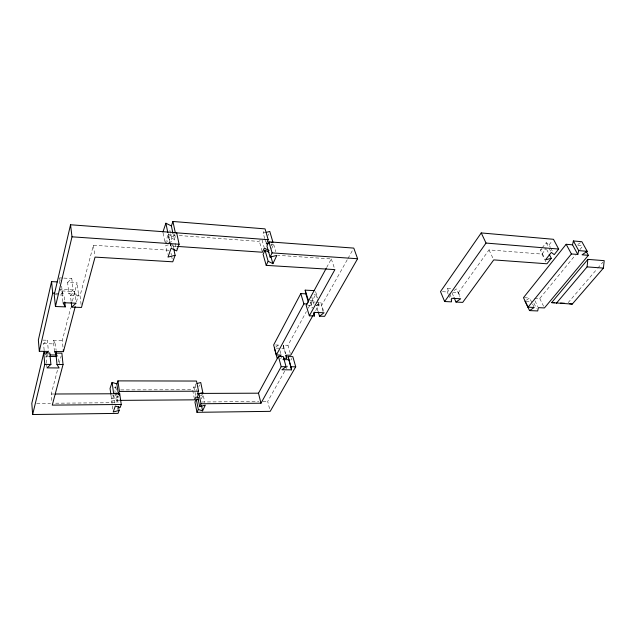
<?xml version="1.0" encoding="UTF-8"?>
<svg xmlns="http://www.w3.org/2000/svg" width="636" height="636" viewBox="0 0 636 636"><rect width="100%" height="100%" fill="white"/><g stroke="black" fill="none" stroke-linecap="round" stroke-linejoin="round"><path stroke-width="0.48" stroke-dasharray="3.18 2.39" d="M448.038 293.76L447.275 291.956L447.434 288.386L451.934 288.633M62.956 347.025L62.28 340.538L70.676 307.848M72.401 301.114L77.091 282.845L67.591 282.392L68.887 293.832L78.474 294.245L77.091 282.845M51.842 400.489L51.246 394.018L57.677 369.325M59.156 363.633L61.136 356.033M76.471 301.901L78.474 294.245M81.106 304.549L80.041 295.812L93.397 245.242L169.43 250.274M117.048 395.52L117.318 397.428L111.491 398.947L112.667 395.52M165.145 243.35L168.198 234.501L173.747 237.188L174.995 233.627M114.186 387.356L115.839 386.927L114.806 389.908L115.076 391.816M169.892 242.221L168.357 234.74L169.263 232.116M112.818 409.059L111.753 401.26L113.828 395.274L118.646 396.753L119.202 400.648M166.282 243.803L168.739 236.727L174.288 239.406L174.884 242.284M119.25 400.378L116.277 400.394L117.318 397.428M176.577 246.363L170.655 245.957L171.577 243.342M111.753 401.26L117.588 399.734L116.547 402.691L54.465 403.208M171.41 247.539L172.73 243.811M174.288 239.406L175.767 235.225M194.417 398.915L192.589 389.741L193.885 386.871L196.413 387.729M262.183 251.331L259.401 241.449L260.148 239.796M264.703 238.516L263.161 233.11L263.924 231.425M198.853 386.648L199.609 384.995M267.883 235.63L268.646 233.961M271.397 245.568L272.176 243.898M201.27 398.947L203.186 394.853L204.736 402.342M271.699 248.517L273.647 244.359L270.769 245.083M326.65 267.525L331.308 258.939L277.932 255.354M290.262 353.409L287.973 345.253L306.385 311.584M308.269 308.126L315.83 294.317L314.168 294.237M315.695 310.535L319.041 304.525L318.167 301.734M269.529 408.646L267.7 401.451L285.596 369.572M286.081 368.705L288.498 364.396M290.914 360.095L291.884 358.37M323.104 311.624L321.307 305.948L347.479 259.329M347.964 258.462L352.813 249.829M452.713 292.25L458.453 292.552L489.005 249.916L541.928 254.074L546.205 248.589L540.441 250.075L544.647 258.192M540.441 250.075L541.594 248.596M542.166 247.857L546.189 242.666L549.091 244.9L550.379 247.332M549.091 244.9L552.374 240.694M534.558 298.252L539.765 298.523L575.524 254.917M579.921 249.558L582.425 246.498M568.139 302.656L597.117 268.901M597.76 268.154L602.912 262.151M67.591 282.392L71.773 278.489L73.116 289.937L68.887 293.832M71.113 301.257L70.437 295.406L74.682 291.503L75.954 302.235M44.146 350.197L43.566 343.671L47.39 340.228L48.423 351.422M44.568 354.856L45.848 353.711M46.555 363.108L45.959 356.446L47.891 354.729M317.921 310.956L316.283 305.733L320.775 302.315L323.804 311.879M275.746 347.089L278.441 345.054L278.942 346.874M280.524 358.545L281.891 357.519M454.096 290.541L456.433 288.879L459.923 296.964M580.398 242.698L576.757 245.194L583.053 245.735M526.521 300.081L529.621 297.998L532.141 303.157M200.388 395.592L202.256 395.099M263.161 233.11L265.053 232.641M168.667 242.475L172.189 241.593L170.647 234.112M168.317 244.908L165.67 245.568L167.403 254.209M36.729 403.351L50.522 403.24M201.835 401.992L258.852 401.523M262.787 401.491L267.7 401.451M51.246 394.018L54.227 394.002M120.713 389.9L192.589 389.741M45.959 356.446L48.733 356.486M45.49 354.872L48.257 354.912M43.566 343.671L55.483 343.901L56.119 350.388M276.294 348.146L283.91 348.297L285.421 353.735M42.874 340.133L47.39 340.228M54.458 351.517L53.368 340.355L62.28 340.538M275.563 344.99L278.441 345.054M283.91 348.297L283.219 345.149L287.973 345.253M55.221 294.762L59.116 294.929M60.094 294.969L63.99 295.136L64.633 301.003M70.437 295.406L80.041 295.812M307.848 305.383L311.235 305.526L312.038 308.142M316.283 305.733L321.307 305.948M62.892 301.726L61.732 290.93L74.682 291.503M311.235 305.526L310.638 301.869L315.241 302.068M316.164 302.108L320.775 302.315M55.634 293.268L62.447 293.562L61.62 285.914M317.372 304.453L319.041 304.525M73.116 289.937L60.182 289.356L62.447 293.562M310.209 300.518L315.734 300.764M59.943 277.9L62.9 278.051M63.886 278.099L71.773 278.489M525.877 301.17L531.291 301.44M524.35 297.72L529.621 297.998M442.433 291.701L447.275 291.956M168.357 234.74L175.29 235.248M179.241 235.543L259.401 241.449M56.294 353.799L57.987 356.605L58.647 363.236M53.368 340.355L55.483 343.901M61.732 290.93L63.99 295.136M60.309 280.389L58.957 277.853L59.673 284.562M550.8 248.143L552.938 252.198M546.189 242.666L548.757 247.547M549.186 248.358L550.895 251.618M546.634 249.399L548.749 253.454M541.928 254.074L546.03 262.016M539.765 298.523L543.589 306.226M534.956 300.78L537.913 306.791M533.938 303.245L536.458 308.38M532.563 304.016L534.24 307.458M489.005 249.916L492.948 258.232M458.453 292.552L460.385 297.02M452.14 293.093L453.675 296.686M447.434 288.386L449.35 292.894M449.739 293.8L451.266 297.41M448.42 294.659L450.701 300.057M331.308 258.939L334.615 268.718M315.559 291.582L317.61 298.093M315.83 294.317L317.873 300.812M311.712 296.869L314.025 304.31M310.638 301.869L312.53 307.983M273.647 244.359L275.793 251.705M264.966 239.414L265.737 242.117M262.04 240.003L264.083 247.189M283.219 345.149L285.993 355.15M279.935 350.515L281.184 355.079M173.159 234.374L173.747 237.188M175.091 243.246L176.291 249.002M172.928 244.773L173.525 247.643M169.868 230.367L170.448 233.174M170.082 243.159L170.655 245.957M168.739 236.727L170.901 247.317M171.005 253.208L171.394 255.123M171.593 256.077L172.173 258.947M195.188 383.969L196.492 390.417M163.078 233.03L164.772 241.473M193.885 386.871L195.729 396.061M115.839 386.927L116.913 394.566M117.588 399.734L118.002 402.652M115.203 392.77L116.277 400.394M117.223 407.549L117.493 409.497M93.397 245.242L94.923 256.189M113.828 395.274L114.917 403.105M110.966 395.123L111.491 398.947M46.643 364.062L46.897 366.916"/><path stroke-width="0.95" d="M556.309 303.316L587.076 266.897L587.863 259.385L604.2 260.649L603.413 268.09L572.257 304.103L551.611 302.617L587.863 259.385M572.535 244.828L566.159 244.288L523.468 297.68L528.063 307.172L571.406 253.955L577.814 254.472L572.535 244.828L573.386 240.957L581.853 241.704L587.211 251.315L582.051 254.813L588.38 255.314L586.161 251.323M57.351 281.899L51.564 281.621L38.351 340.037L39.313 351.279L48.423 351.422L46.492 353.139M39.313 351.279L52.716 293.148L51.564 281.621M577.814 254.472L578.696 250.616L573.386 240.957M173.715 248.604L175.107 255.306L167.984 257.087L171.1 248.279L176.689 250.918L179.098 244.248L176.649 232.72L70.54 224.762L54.243 294.722L55.443 306.512L65.277 306.87L64.737 301.981M55.213 394.002L119.711 393.74L121.253 404.488L52.263 405.116L63.044 364.547L61.875 353.187L55.873 353.099L56.986 364.492L59.116 367.966L46.985 367.87L50.896 364.436L49.831 353.004L43.757 352.916L31.8 403.391L32.651 414.521L118.042 413.384L119.099 410.443L118.55 406.547M55.443 306.512L72.003 236.815L70.54 224.762M32.651 414.521L44.774 364.372L43.757 352.916M56.151 354.324L54.458 351.517L63.441 351.652L75.215 306.687M118.376 394.439L116.873 383.913L112.095 382.395L110.052 388.429L110.839 394.169M162.896 232.092L165.893 223.22L171.394 225.947L172.96 233.444M116.873 383.913L117.922 380.885L196.508 381.051L198.567 391.196L197.232 394.097L202.82 392.635L200.738 382.522L197.041 383.484M171.394 225.947L172.936 221.479L265.061 228.88L268.193 239.7L266.253 243.914L269.123 243.19M118.638 393.684L119.433 391.426L117.922 380.885M119.178 395.25L119.711 393.74M121.253 404.488L120.172 407.477L115.323 406.038L113.216 411.985L119.099 410.443M175.107 255.306L172.761 261.809L95.05 257.103L81.464 307.458L71.781 307.109L71.224 302.235M196.27 399.193L194.95 402.047L196.993 412.327L270.213 411.349L295.716 366.805L292.846 356.645L288.068 356.573L291.566 369.85L281.915 369.77L286.065 366.718L283.259 356.502L278.425 356.43L258.486 393.191L260.975 403.216L201.032 403.757L199.672 406.635L205.309 405.156L202.59 410.848L198.329 409.497L196.27 399.193L198.806 400.028M258.486 393.191L198.925 393.43L197.589 396.323L199.672 406.635M268.964 252.269L265.013 250.218L263.105 254.352L266.206 265.371L334.91 269.608L309.35 315.798L314.462 315.981L313.874 312.356L324.082 312.753L319.55 316.171L318.191 311.823M319.55 316.171L324.606 316.354L357.607 258.733L353.783 248.104L268.885 241.831L266.937 246.045L270.101 257.087L276.875 255.386L272.908 263.678L268.146 261.253L265.013 250.218M202.057 394.272L202.82 392.635M196.993 412.327L198.329 409.497M266.206 265.371L268.146 261.253M270.101 257.087L272.081 252.89L268.885 241.831M308.404 302.227L305.829 293.832L300.78 293.594L273.647 344.95L276.358 354.999L281.184 355.079L277.097 358.132L274.394 348.115M276.358 354.999L303.897 303.873L300.78 293.594M326.189 268.384L306.155 305.312L309.35 315.798M260.975 403.216L281.199 366.67L278.425 356.43M312.817 315.695L290.771 355.222L285.993 355.15L286.677 358.267L283.799 358.227M313.771 313.977L314.733 312.26M549.178 254.265L551.293 258.319L545.481 259.822L551.325 252.428L554.226 254.631L558.662 249.05L553.463 239.295L481.237 232.935L440.502 291.598L444.651 301.528L451.465 301.854L451.655 298.308L460.703 298.753L455.98 302.068L454.064 297.584M444.651 301.528L486.031 243.063L558.662 249.05M551.293 258.319L546.944 263.781L493.735 259.901L462.706 302.386L455.98 302.068M588.38 255.314L544.44 307.935L538.334 307.649L537.714 310.948L529.542 310.591L524.97 301.122M71.781 307.109L76.074 303.205L63.004 302.704L65.277 306.87M529.542 310.591L534.24 307.458L528.063 307.172M266.007 232.402L269.791 231.456L272.947 242.237L271.039 242.714M120.244 400.37L194.6 399.837L195.912 396.975L198.448 397.818M119.433 391.426L198.567 391.196M44.774 364.372L50.896 364.436M56.986 364.492L63.044 364.547M281.199 366.67L286.065 366.718M288.068 356.573L290.898 366.757L295.716 366.805M49.656 356.494L56.135 356.581M282.988 359.61L288.744 359.69M50.109 354.936L56.58 355.031M52.716 293.148L54.664 293.228M303.897 303.873L307.283 304.016M305.829 293.832L305.2 290.151L314.351 290.604M551.611 302.617L554.592 302.76M560.547 303.062L564.514 303.253M177.563 246.434L262.43 252.23L264.338 248.088L269.068 250.56M272.081 252.89L357.607 258.733M72.003 236.815L179.098 244.248M587.076 266.897L603.413 268.09M268.193 239.7L175.313 232.736L172.936 221.479M578.696 250.616L587.211 251.315M569.403 303.682L572.257 304.103M116.77 393.946L113.558 392.953L112.095 382.395M566.159 244.288L571.406 253.955M481.237 232.935L486.031 243.063M313.922 314.24L314.462 315.981M305.2 290.151L308.365 300.43M270.801 256.348L272.908 263.678M285.922 355.548L286.677 358.267M290.898 366.757L291.566 369.85M165.893 223.22L167.817 232.617M201.453 405.251L202.59 410.848M198.925 393.43L201.032 403.757M63.25 349.8L63.441 351.652M56.214 351.318L56.397 353.171M44.234 351.128L44.401 352.996"/></g></svg>
